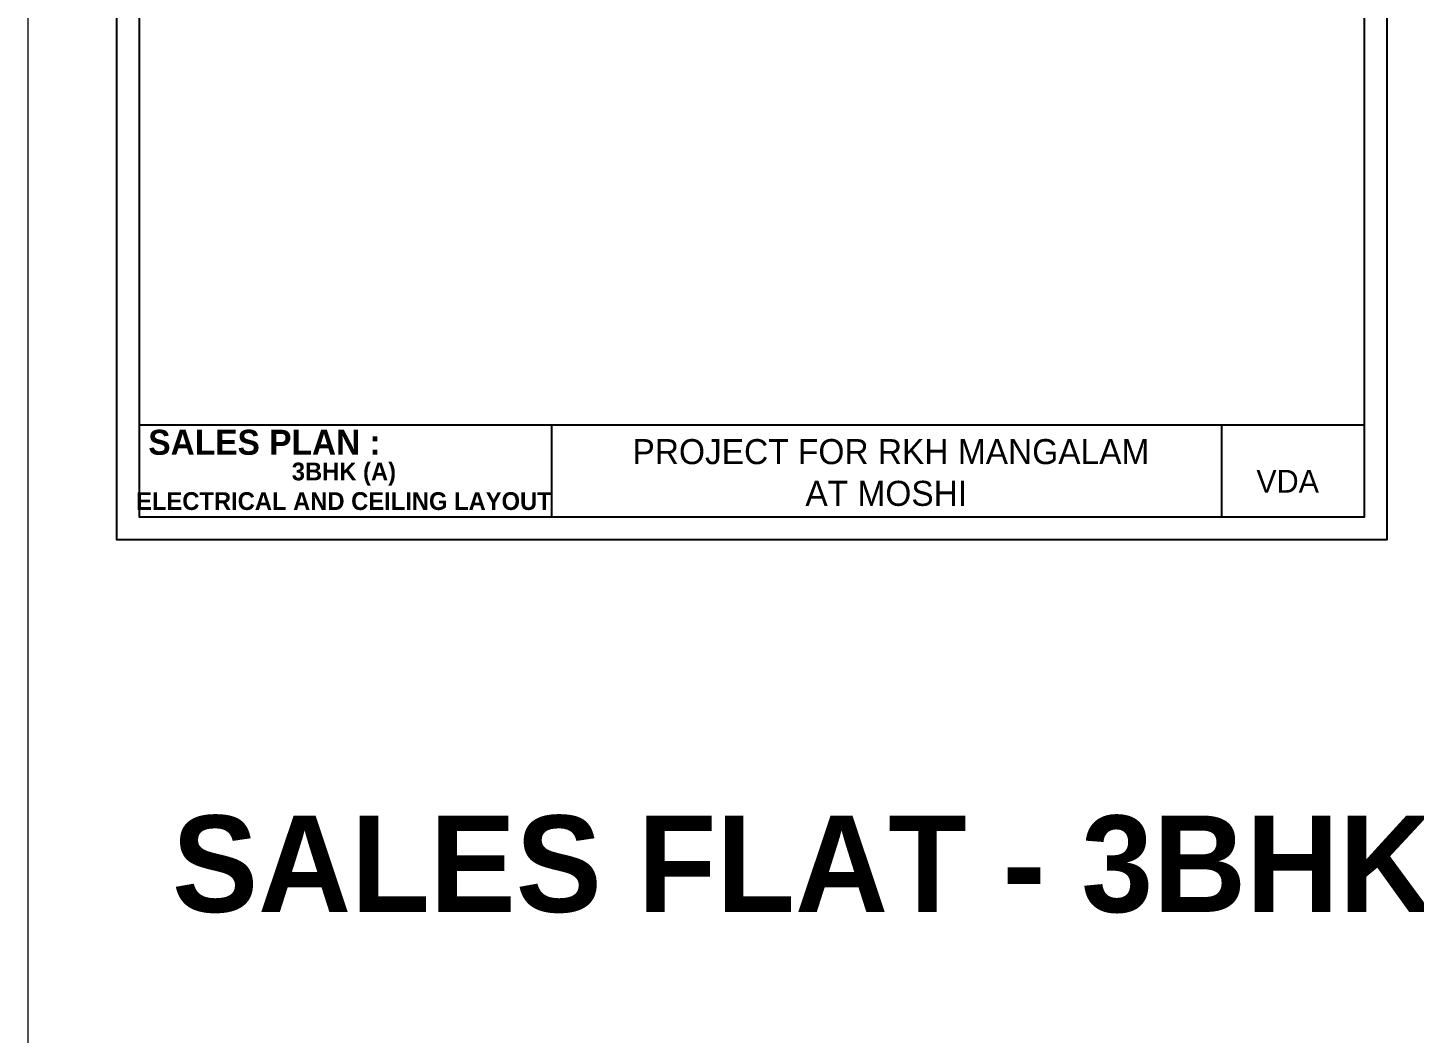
# Model space of a CAD drawing. Header units: metres. Extents: x 494 to 1845, y -666 to 1061.
# Drawn here: x 1814.2 to 1829.82, y 232.66 to 243.98 of the extents above; entities that cross this region are included whole.
import ezdxf

# ---------------------------------------------------------------- set-up
doc = ezdxf.new("R2010")
doc.units = ezdxf.units.M
doc.header["$MEASUREMENT"] = 0
doc.linetypes.add('1', pattern=[0])
for name, color, linetype, lineweight in [('01 WALL', 7, 'Continuous', 25), ('04 TEXT', 7, 'Continuous', 13), ('DIMENSION', 8, 'Continuous', 5)]:
    doc.layers.add(name, color=color, linetype=linetype, lineweight=lineweight)
doc.layers.add('SHEET', color=7, linetype='Continuous')
doc.layers.add('VDA-TEXT', color=250, linetype='1')
doc.styles.add('NAME PLATE', font='arial.ttf')
doc.styles.get("Standard").update_dxf_attribs({"font": 'arial.ttf'})

msp = doc.modelspace()

# ---------------------------------------------------------------- linework, layer by layer
at = {"layer": '01 WALL'}
for p, q in [((1815.4544, 239.5066), (1829.2544, 239.5066)), ((1820.1033, 238.4708), (1820.1033, 239.5066)), ((1827.6451, 239.5066), (1827.6451, 238.4708))]:
    msp.add_line(p, q, dxfattribs=at)
at = {"layer": 'DIMENSION', "color": 6}
msp.add_line((1814.2002, 309.0934), (1814.2002, 141.9928), dxfattribs=at)
at = {"layer": 'SHEET'}
for points in [[(1829.5086, 258.4528), (1815.2002, 258.4528), (1815.2002, 238.2167), (1829.5086, 238.2167)], [(1829.2544, 258.1986), (1815.4544, 258.1986), (1815.4544, 238.4708), (1829.2544, 238.4708)]]:
    msp.add_lwpolyline(points, close=True, dxfattribs=at)

# ---------------------------------------------------------------- texts
at = {"layer": '04 TEXT', "insert": (1828.0367, 239.0005), "char_height": 0.256479, "width": 14.186426, "attachment_point": 1}
msp.add_mtext('{\\fCentury Gothic|b0|i0|c0|p34;VDA}', dxfattribs=at)
at = {"layer": 'SHEET', "attachment_point": 5, "style": 'NAME PLATE'}
for s, insert, char_height, width in [('{\\fCentury Gothic|b1|i0|c0|p34;SALES PLAN :}', (1816.8666, 239.309), 0.281843, 7.2474), ('{\\fCentury Gothic|b0|i0|c0|p34; PROJECT FOR RKH MANGALAM\\PAT MOSHI}', (1823.869, 238.969), 0.281843, 7.2474), ('{\\fCentury Gothic|b1|i0|c0|p34;3BHK (A) \\PELECTRICAL AND CEILING LAYOUT}', (1817.7609, 238.8143), 0.2, 6.514028)]:
    msp.add_mtext(s, dxfattribs=dict(at, insert=insert, char_height=char_height, width=width))
at = {"layer": 'VDA-TEXT', "insert": (1815.8263, 235.1082), "char_height": 1.085342, "width": 48.613576, "attachment_point": 1}
msp.add_mtext('{\\fCentury Gothic|b1|i0|c0|p34;SALES FLAT - 3BHK(A) (TOILET LAYOUT)}', dxfattribs=at)

doc.saveas('drawing.dxf')
